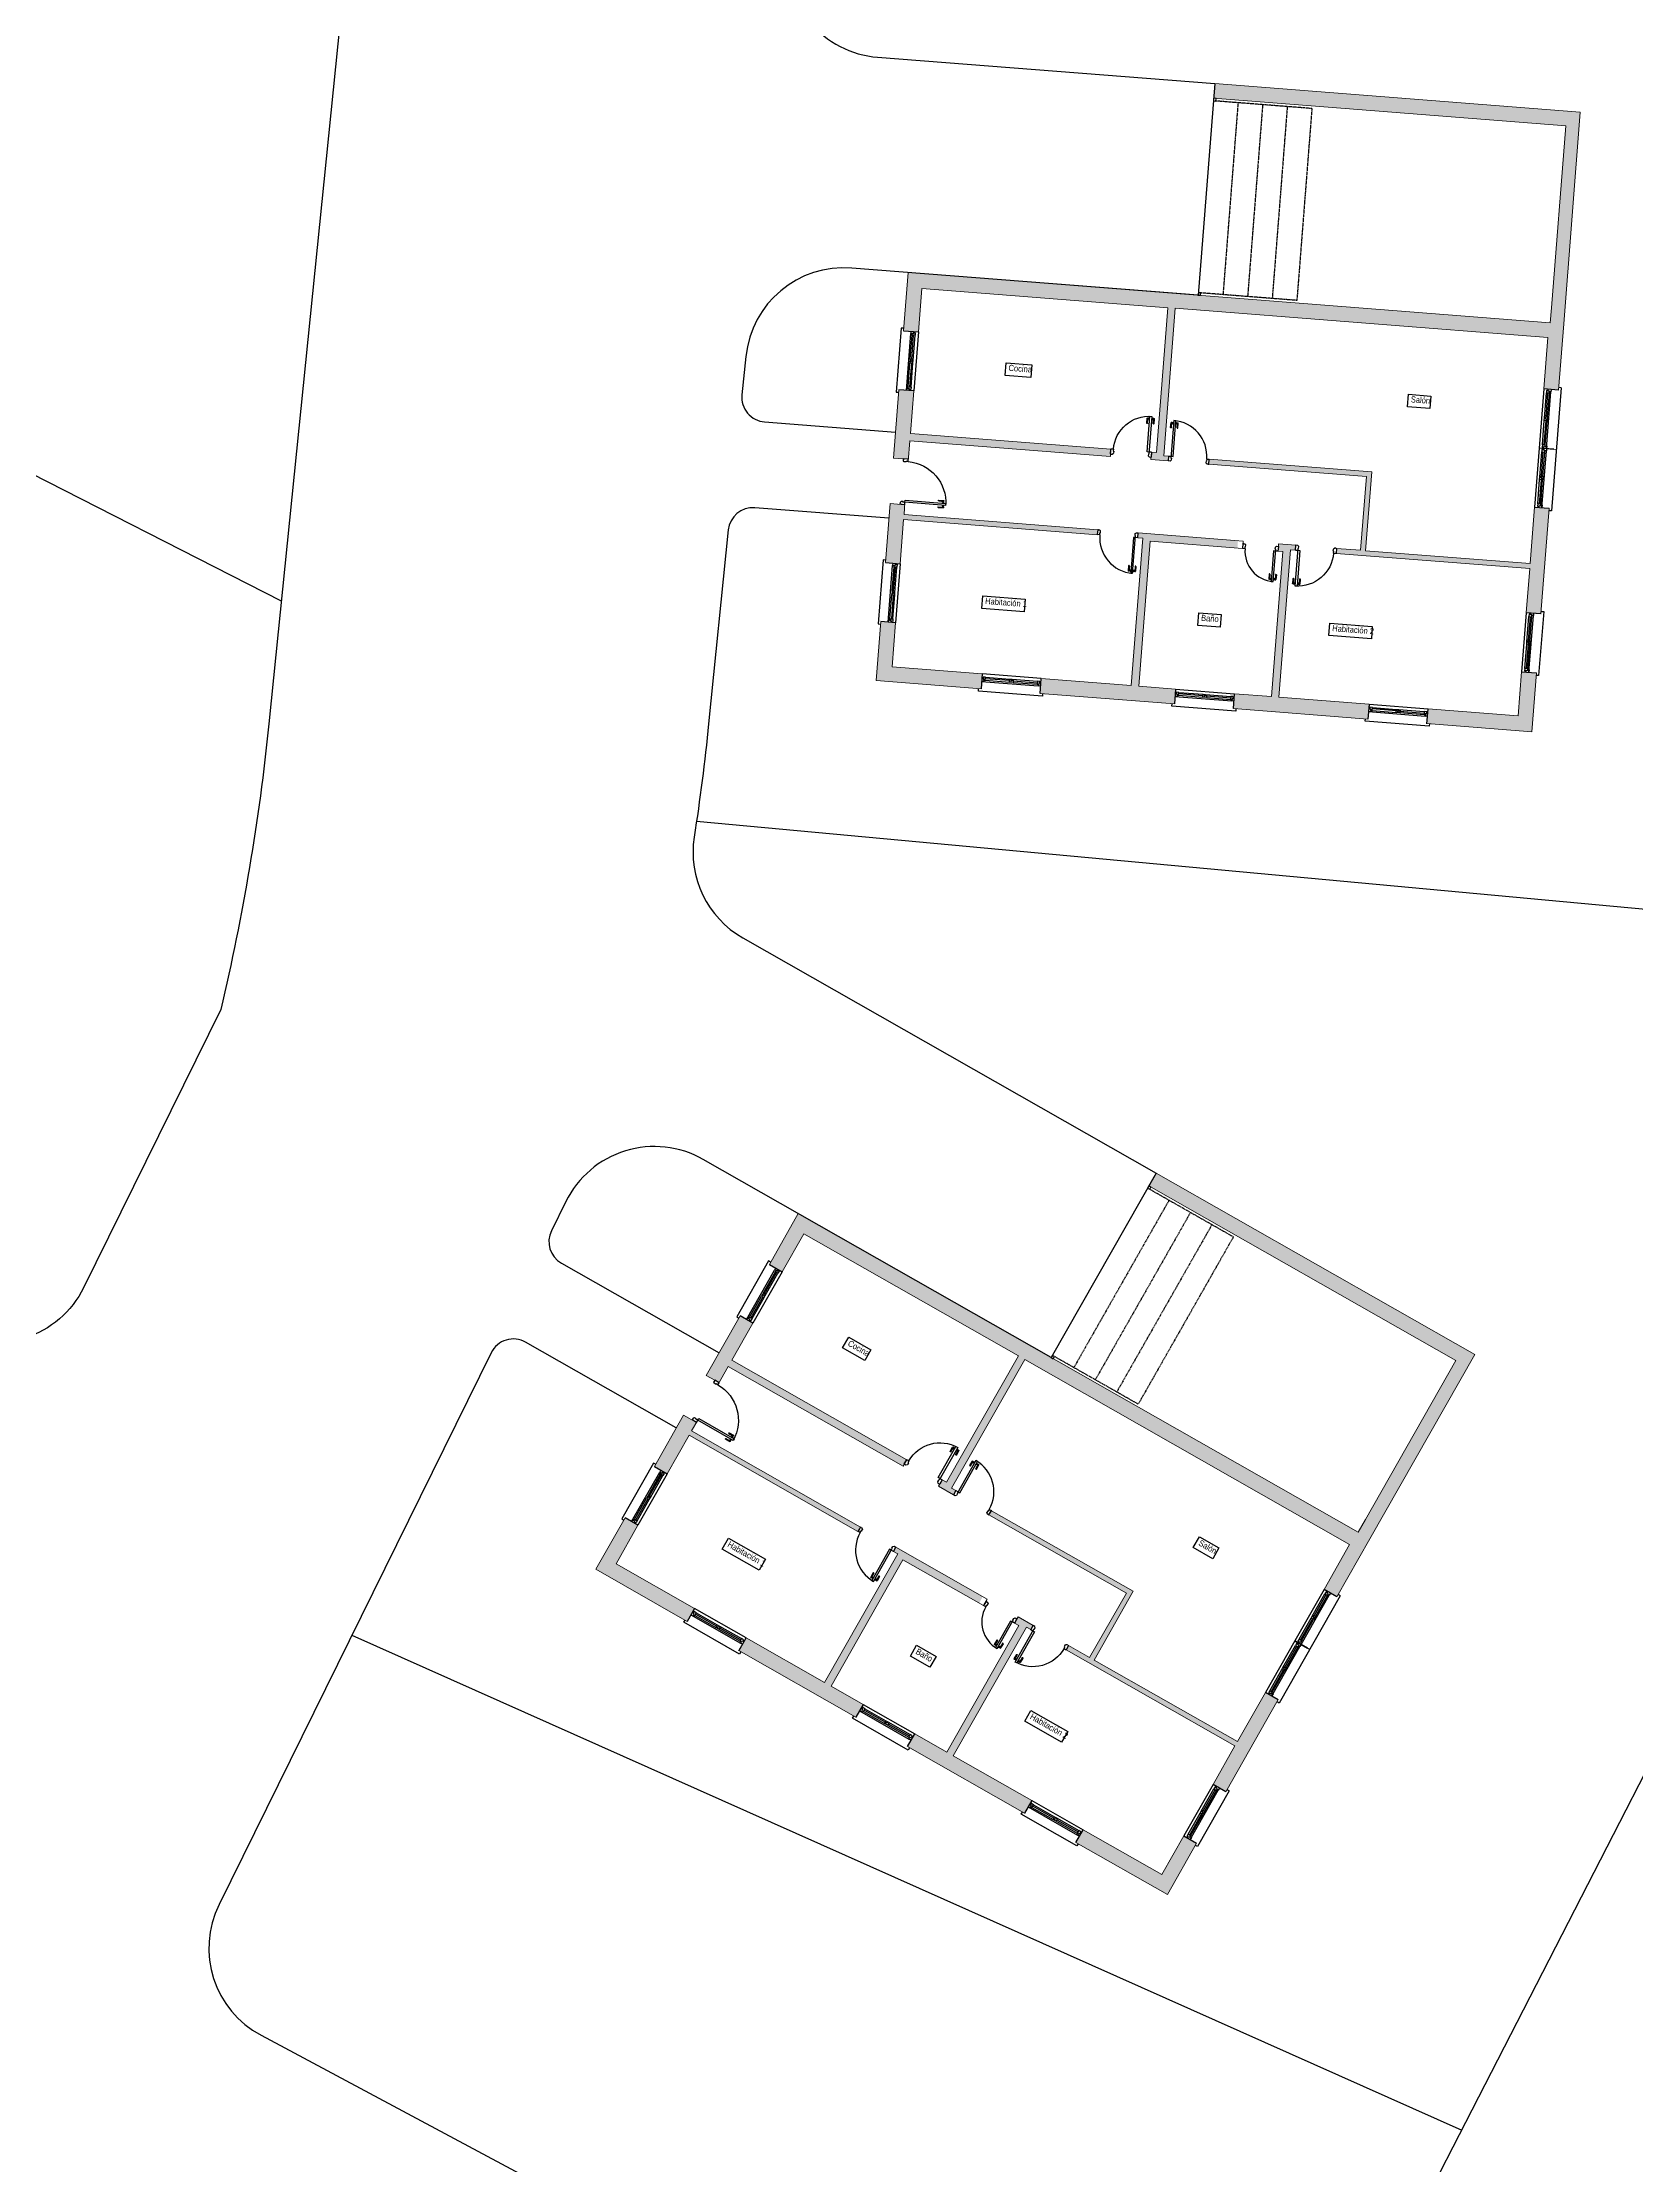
# Model space of a CAD drawing. Header units: millimetres. Extents: x 712192 to 1044287, y 40211 to 168571.
# Drawn here: x 750467 to 773580, y 68500 to 99280 of the extents above; entities that cross this region are included whole.
import ezdxf

# ---------------------------------------------------------------- set-up
doc = ezdxf.new("R2010")
doc.units = ezdxf.units.MM
doc.linetypes.add('ACAD_ISO10W100', pattern=[18, 12, -3, 0, -3])
for name, color, linetype in [('Aceras', 8, 'Continuous'), ('Carpinteria', 14, 'Continuous'), ('Cerramiento', 7, 'Continuous'), ('Cristal', 4, 'Continuous'), ('Fina', 2, 'Continuous'), ('Sombreado muros', 30, 'Continuous'), ('Textos', 5, 'Continuous')]:
    doc.layers.add(name, color=color, linetype=linetype)
for name, color, linetype, lineweight in [('Edificaciones', 6, 'Continuous', 18), ('Parcela', 1, 'Continuous', 30), ('Viales', 7, 'Continuous', 30)]:
    doc.layers.add(name, color=color, linetype=linetype, lineweight=lineweight)
doc.styles.add('basico', font='arial.ttf', dxfattribs={"width": 0.8})
pattern_1 = [(45, (270544.93, 3236.83), (-96.42192, 96.42192), []), (45, (270641.35, 3236.83), (-96.42192, 96.42192), [0, -136.361185])]

# ---------------------------------------------------------------- blocks, each defined once
blk = doc.blocks.new('p825')
at = {"layer": 'Carpinteria'}
for p, q in [((-0.054, 0.68), (-0.054, 0.78)), ((-0.039, 0.785), (-0.049, 0.785)), ((-0.044, 0.675), (-0.049, 0.675)), ((-0.039, 0.68), (-0.039, 0.785)), ((-0.007, 0.785), (-0.017, 0.785)), ((-0.017, 0.765), (-0.017, 0.785)), ((-0.007, 0.765), (-0.017, 0.765)), ((-0.007, 0.754), (-0.007, 0.796)), ((0, 0.796), (-0.007, 0.796)), ((0, 0.754), (-0.007, 0.754)), ((0.04, 0.825), (0, 0.825)), ((0, 0.825), (0, 0)), ((0.04, 0), (0.04, 0.825)), ((0.04, 0.796), (0.047, 0.796)), ((0.04, 0.754), (0.047, 0.754)), ((0.047, 0.754), (0.047, 0.796)), ((0.047, 0.785), (0.057, 0.785)), ((0.047, 0.765), (0.057, 0.765)), ((0.057, 0.765), (0.057, 0.785)), ((0.079, 0.785), (0.089, 0.785)), ((0.079, 0.68), (0.079, 0.785)), ((0.084, 0.675), (0.089, 0.675)), ((0.094, 0.68), (0.094, 0.78)), ((-0.05, 0), (0, 0)), ((0, 0), (0.04, 0)), ((0, 0), (0, -0.04)), ((0.825, 0), (0.875, 0)), ((0.825, 0), (0.825, -0.04)), ((-0.01, -0.1), (-0.05, -0.1)), ((0.01, -0.08), (-0.01, -0.1)), ((0, -0.04), (0.01, -0.04)), ((0.01, -0.04), (0.01, -0.05)), ((0.01, -0.05), (0.01, -0.06)), ((0.01, -0.06), (0.01, -0.08)), ((0.825, -0.04), (0.815, -0.04)), ((0.815, -0.04), (0.815, -0.05)), ((0.815, -0.05), (0.815, -0.06)), ((0.815, -0.06), (0.815, -0.08)), ((0.815, -0.08), (0.84, -0.1)), ((0.86, -0.1), (0.84, -0.1)), ((0.86, -0.1), (0.875, -0.1))]:
    blk.add_line(p, q, dxfattribs=at)
for centre, radius, start, end in [((-0.049, 0.78), 0.005, 90, 180), ((-0.049, 0.68), 0.005, 180, 270), ((-0.044, 0.68), 0.005, 270, 0), ((-0.028, 0.812), 0.0294, 248.0255, 291.9745), ((-0.028, 0.738), 0.0294, 68.0255, 111.9745), ((0, 0), 0.825, 0, 90), ((0.068, 0.812), 0.0294, 248.0255, 291.9745), ((0.068, 0.738), 0.0294, 68.0255, 111.9745), ((0.084, 0.68), 0.005, 180, 270), ((0.089, 0.78), 0.005, 0, 90), ((0.089, 0.68), 0.005, 270, 0)]:
    blk.add_arc(centre, radius, start, end, dxfattribs=at)
at = {"layer": 'Cerramiento'}
for p, q in [((-0.05, 0), (-0.05, -0.1)), ((0.875, 0), (0.875, -0.1))]:
    blk.add_line(p, q, dxfattribs=at)
blk = doc.blocks.new('p725')
at = {"layer": 'Carpinteria'}
for p, q in [((-0.054, 0.58), (-0.054, 0.68)), ((-0.039, 0.685), (-0.049, 0.685)), ((-0.044, 0.575), (-0.049, 0.575)), ((-0.039, 0.58), (-0.039, 0.685)), ((-0.007, 0.685), (-0.017, 0.685)), ((-0.017, 0.665), (-0.017, 0.685)), ((-0.007, 0.665), (-0.017, 0.665)), ((-0.007, 0.654), (-0.007, 0.696)), ((0, 0.696), (-0.007, 0.696)), ((0, 0.654), (-0.007, 0.654)), ((0.04, 0.725), (0, 0.725)), ((0, 0.725), (0, -0.04)), ((0.04, 0), (0.04, 0.725)), ((0.04, 0.696), (0.047, 0.696)), ((0.04, 0.654), (0.047, 0.654)), ((0.047, 0.654), (0.047, 0.696)), ((0.047, 0.685), (0.057, 0.685)), ((0.047, 0.665), (0.057, 0.665)), ((0.057, 0.665), (0.057, 0.685)), ((0.079, 0.685), (0.089, 0.685)), ((0.079, 0.58), (0.079, 0.685)), ((0.084, 0.575), (0.089, 0.575)), ((0.094, 0.58), (0.094, 0.68)), ((-0.05, 0), (0, 0)), ((0, 0), (0.04, 0)), ((0.725, 0), (0.775, 0)), ((0.725, 0), (0.725, -0.04)), ((-0.01, -0.1), (-0.05, -0.1)), ((0.01, -0.08), (-0.01, -0.1)), ((0, -0.04), (0.01, -0.04)), ((0.01, -0.04), (0.01, -0.08)), ((0.725, -0.04), (0.715, -0.04)), ((0.715, -0.04), (0.715, -0.08)), ((0.74, -0.1), (0.715, -0.08)), ((0.76, -0.1), (0.74, -0.1)), ((0.76, -0.1), (0.775, -0.1))]:
    blk.add_line(p, q, dxfattribs=at)
for centre, radius, start, end in [((-0.049, 0.68), 0.005, 90, 180), ((-0.049, 0.58), 0.005, 180, 270), ((-0.044, 0.58), 0.005, 270, 0), ((-0.028, 0.712), 0.0294, 248.0255, 291.9745), ((-0.028, 0.638), 0.0294, 68.0255, 111.9745), ((0, 0), 0.725, 0, 90), ((0.068, 0.712), 0.0294, 248.0255, 291.9745), ((0.068, 0.638), 0.0294, 68.0255, 111.9745), ((0.084, 0.58), 0.005, 180, 270), ((0.089, 0.68), 0.005, 0, 90), ((0.089, 0.58), 0.005, 270, 0)]:
    blk.add_arc(centre, radius, start, end, dxfattribs=at)
at = {"layer": 'Cerramiento'}
for p, q in [((-0.05, 0), (-0.05, -0.1)), ((0.775, -0.1), (0.775, 0))]:
    blk.add_line(p, q, dxfattribs=at)
blk = doc.blocks.new('ven2')
at = {"layer": 'Carpinteria'}
for p, q in [((0, 0.5), (0.04, 0.5)), ((0.04, 0.4), (0.03, 0.4)), ((0.03, 0.4), (0.03, 0.3)), ((0.04, 0.5), (0.04, 0.4)), ((1, 0.5), (0.04, 0.5)), ((0.06, 0.4), (0.04, 0.4)), ((0.06, 0.2), (0.06, 0.4)), ((0.47, 0.4), (0.06, 0.4)), ((0.47, 0.2), (0.47, 0.4)), ((0.47, 0.4), (0.53, 0.4)), ((0.51, 0.3), (0.51, 0.4)), ((0.53, 0.4), (0.53, 0.2)), ((0.94, 0.4), (0.53, 0.4)), ((0.96, 0.4), (0.94, 0.4)), ((0.94, 0.4), (0.94, 0.2)), ((0.96, 0.4), (0.96, 0.5)), ((0.96, 0.5), (1, 0.5)), ((0.97, 0.4), (0.96, 0.4)), ((0.97, 0.3), (0.97, 0.4)), ((0.03, 0.3), (0, 0.3)), ((0.02, 0.3), (0.02, 0.2)), ((0.02, 0.2), (0.06, 0.2)), ((0.49, 0.2), (0.06, 0.2)), ((0.49, 0.2), (0.49, 0.3)), ((0.49, 0.3), (0.51, 0.3)), ((0.53, 0.2), (0.49, 0.2)), ((0.94, 0.2), (0.53, 0.2)), ((0.94, 0.2), (0.98, 0.2)), ((1, 0.3), (0.97, 0.3)), ((0.98, 0.2), (0.98, 0.3))]:
    blk.add_line(p, q, dxfattribs=at)
at = {"layer": 'Cerramiento'}
for p, q in [((0, 1), (0, 0)), ((1, 0), (1, 1))]:
    blk.add_line(p, q, dxfattribs=at)
at = {"layer": 'Cristal'}
for p, q in [((0.47, 0.3), (0.06, 0.3)), ((0.53, 0.3), (0.94, 0.3))]:
    blk.add_line(p, q, dxfattribs=at)
blk = doc.blocks.new('p625')
at = {"layer": 'Carpinteria'}
for p, q in [((-0.054, 0.48), (-0.054, 0.58)), ((-0.039, 0.585), (-0.049, 0.585)), ((-0.044, 0.475), (-0.049, 0.475)), ((-0.039, 0.48), (-0.039, 0.585)), ((-0.017, 0.565), (-0.017, 0.585)), ((-0.007, 0.585), (-0.017, 0.585)), ((-0.007, 0.565), (-0.017, 0.565)), ((0, 0.596), (-0.007, 0.596)), ((-0.007, 0.554), (-0.007, 0.596)), ((0, 0.554), (-0.007, 0.554)), ((0.04, 0.625), (0, 0.625)), ((0, 0.625), (0, -0.04)), ((0.04, 0), (0.04, 0.625)), ((0.04, 0.596), (0.047, 0.596)), ((0.04, 0.554), (0.047, 0.554)), ((0.047, 0.554), (0.047, 0.596)), ((0.047, 0.585), (0.057, 0.585)), ((0.047, 0.565), (0.057, 0.565)), ((0.057, 0.565), (0.057, 0.585)), ((0.079, 0.48), (0.079, 0.585)), ((0.079, 0.585), (0.089, 0.585)), ((0.084, 0.475), (0.089, 0.475)), ((0.094, 0.48), (0.094, 0.58)), ((-0.05, 0), (0, 0)), ((0, 0), (0.04, 0)), ((0.625, 0), (0.675, 0)), ((0.625, 0), (0.625, -0.04)), ((-0.01, -0.1), (-0.05, -0.1)), ((0.01, -0.08), (-0.01, -0.1)), ((0, -0.04), (0.01, -0.04)), ((0.01, -0.04), (0.01, -0.08)), ((0.625, -0.04), (0.615, -0.04)), ((0.615, -0.04), (0.615, -0.08)), ((0.64, -0.1), (0.615, -0.08)), ((0.66, -0.1), (0.64, -0.1)), ((0.66, -0.1), (0.675, -0.1))]:
    blk.add_line(p, q, dxfattribs=at)
for centre, radius, start, end in [((-0.049, 0.58), 0.005, 90, 180), ((-0.049, 0.48), 0.005, 180, 270), ((-0.044, 0.48), 0.005, 270, 0), ((-0.028, 0.612), 0.0294, 248.0255, 291.9745), ((-0.028, 0.538), 0.0294, 68.0255, 111.9745), ((0, 0), 0.625, 0, 90), ((0.068, 0.612), 0.0294, 248.0255, 291.9745), ((0.068, 0.538), 0.0294, 68.0255, 111.9745), ((0.084, 0.48), 0.005, 180, 270), ((0.089, 0.58), 0.005, 0, 90), ((0.089, 0.48), 0.005, 270, 0)]:
    blk.add_arc(centre, radius, start, end, dxfattribs=at)
at = {"layer": 'Cerramiento'}
for p, q in [((-0.05, -0.1), (-0.05, 0)), ((0.675, -0.1), (0.675, 0))]:
    blk.add_line(p, q, dxfattribs=at)

msp = doc.modelspace()

# ---------------------------------------------------------------- hatches: boundary and pattern name
at = {"layer": 'Aceras'}
h = msp.add_hatch(dxfattribs=at)
h.set_pattern_fill('ANSI37', color=256, scale=71.580675)
h.set_pattern_definition([(45, (270544.93, 3236.83), (-160.7032, 160.7032), []), (135, (270544.93, 3236.83), (-160.7032, -160.7032), [])])
h.paths.add_polyline_path([(757552, 126920, 0.414214), (755563, 127297), (722138, 104533), (722944, 103350)])
h.paths.add_polyline_path([(787790, 143539), (799687, 138960, 0.414214), (798865, 140810), (788304, 144875, 0.319675), (777176, 142017), (764778, 133574, 0.414214), (764401, 131584), (778150, 140948, -0.325822)])
h.paths.add_polyline_path([(824260, 129503), (824297, 129905, 0.335762), (823386, 131373), (810355, 136388, 0.414214), (808504, 135566)])
h.paths.add_polyline_path([(833260, 127573, 0.414214), (831409, 126751), (836939, 124623), (836986, 124935, 0.351854), (836085, 126485)])
h.paths.add_polyline_path([(852012, 118821, -0.378204), (856528, 111652), (854208, 97365, 0.414214), (855850, 98548), (857942, 111422, 0.375958), (852475, 120177), (844825, 123121, 0.414214), (842975, 122299)])
h.paths.add_polyline_path([(854898, 92685, 0.421729), (853678, 94333), (850815, 76534, 0.416122), (852466, 77716)])
h.paths.add_polyline_path([(851021, 68815, 0.414214), (849837, 70458), (847818, 58027), (848044, 58026, 0.369067), (849463, 59228)])
at = {"layer": 'Sombreado muros'}
h = msp.add_hatch(dxfattribs=at)
h.set_pattern_fill('SACNCR', color=256, scale=57.26454)
h.set_pattern_definition(pattern_1)
h.paths.add_polyline_path([(763019, 95946), (762953, 95101), (763167, 95084), (763216, 95715), (766784, 95435), (766620, 93334), (766548, 93339), (766543, 93268), (766540, 93232), (766790, 93213), (766795, 93284), (766724, 93289), (766891, 95427), (772293, 95004), (772235, 94257), (772449, 94240), (772524, 95202), (772764, 98269), (767465, 98684), (767448, 98470), (767484, 98467), (772553, 98070), (772346, 95431), (772330, 95217)])
h.paths.add_polyline_path([(766897, 89905), (766362, 89947), (766526, 92048), (767793, 91949), (767801, 92056), (766356, 92169), (766351, 92098), (766422, 92093), (766255, 89955), (764949, 90057), (764932, 89843), (766880, 89691)])
h.paths.add_polyline_path([(764093, 90124), (762787, 90226), (762837, 90867), (762623, 90884), (762556, 90029), (764076, 89910)])
h.paths.add_polyline_path([(769702, 89685), (768396, 89787), (768563, 91925), (768634, 91919), (768640, 91991), (768390, 92010), (768382, 91903), (768453, 91898), (768289, 89796), (767753, 89838), (767737, 89624), (769685, 89471)])
h.paths.add_polyline_path([(772128, 90140), (771914, 90157), (771864, 89516), (770558, 89618), (770541, 89404), (772061, 89285)])
h.paths.add_polyline_path([(772315, 92527), (772101, 92544), (772037, 91725), (769652, 91912), (769741, 93053), (767384, 93238), (767379, 93166), (769664, 92988), (769580, 91917), (769229, 91945), (769223, 91873), (772031, 91654), (771981, 91013), (772195, 90996)])
h.paths.add_polyline_path([(763052, 93613), (763100, 94228), (762886, 94244), (762808, 93255), (763022, 93238), (763043, 93506), (765951, 93278), (765960, 93385)])
h.paths.add_polyline_path([(762954, 92364), (765762, 92144), (765768, 92216), (762960, 92435), (762971, 92578), (762757, 92595), (762690, 91740), (762904, 91723)])
h = msp.add_hatch(dxfattribs=at)
h.set_pattern_fill('SACNCR', color=256, scale=57.26454)
h.set_pattern_definition(pattern_1)
h.paths.add_polyline_path([(761426, 82301), (761007, 81565), (761194, 81459), (761507, 82008), (764617, 80238), (763575, 78406), (763512, 78441), (763459, 78348), (763677, 78224), (763712, 78286), (763650, 78322), (764711, 80185), (769420, 77505), (769049, 76853), (769236, 76747), (769713, 77585), (771235, 80259), (766615, 82889), (766509, 82702), (766540, 82684), (770959, 80169), (769649, 77868), (769543, 77682)])
h.paths.add_polyline_path([(768386, 75254), (768199, 75360), (767793, 74646), (765714, 75829), (766280, 76825), (764226, 77994), (764190, 77932), (766183, 76798), (765651, 75865), (765345, 76039), (765310, 75977), (767758, 74584), (767440, 74025), (767626, 73919)])
h.paths.add_polyline_path([(767202, 73173), (767015, 73279), (766697, 72720), (765559, 73368), (765452, 73182), (766778, 72428)])
h.paths.add_polyline_path([(763674, 74441), (764734, 76305), (764796, 76269), (764832, 76331), (764614, 76455), (764561, 76362), (764623, 76327), (763580, 74494), (763114, 74760), (763008, 74573), (764706, 73607), (764812, 73793)])
h.paths.add_polyline_path([(761901, 75450), (762944, 77283), (764048, 76654), (764101, 76747), (762841, 77464), (762806, 77402), (762868, 77367), (761807, 75503), (760669, 76151), (760563, 75965), (762261, 74998), (762367, 75185)])
h.paths.add_polyline_path([(759844, 79087), (762292, 77694), (762328, 77756), (759880, 79150), (759951, 79274), (759764, 79380), (759340, 78635), (759527, 78529)])
h.paths.add_polyline_path([(758784, 77224), (759102, 77782), (758915, 77889), (758491, 77144), (759816, 76389), (759922, 76576)])
h.paths.add_polyline_path([(760769, 80712), (760582, 80818), (760092, 79956), (760278, 79850), (760411, 80083), (762946, 78640), (762999, 78733), (760464, 80176)])

# ---------------------------------------------------------------- linework, layer by layer
at = {"layer": 'Carpinteria'}
for p, q in [((767448, 98470), (767445, 98434)), ((767445, 98434), (767481, 98431)), ((767484, 98467), (767448, 98470)), ((767481, 98431), (767484, 98467)), ((767228, 95652), (767225, 95616)), ((767225, 95616), (767260, 95614)), ((767263, 95649), (767228, 95652)), ((767260, 95614), (767263, 95649)), ((766509, 82702), (766491, 82671)), ((766491, 82671), (766522, 82653)), ((766540, 82684), (766509, 82702)), ((766522, 82653), (766540, 82684)), ((765111, 80246), (765093, 80215)), ((765093, 80215), (765124, 80197)), ((765142, 80228), (765111, 80246)), ((765124, 80197), (765142, 80228))]:
    msp.add_line(p, q, dxfattribs=at)
at = {"layer": 'Carpinteria', "linetype": 'ACAD_ISO10W100'}
for p, q in [((768873, 98322), (767481, 98431)), ((767802, 98406), (767584, 95624)), ((768159, 98378), (767941, 95596)), ((768516, 98350), (768298, 95568)), ((768873, 98322), (768655, 95540)), ((768655, 95540), (767263, 95649)), ((766802, 82494), (765422, 80069)), ((767735, 81963), (766522, 82653)), ((767113, 82317), (765733, 79892)), ((767424, 82140), (766044, 79715)), ((767735, 81963), (766355, 79538)), ((766355, 79538), (765142, 80228))]:
    msp.add_line(p, q, dxfattribs=at)
at = {"layer": 'Edificaciones'}
for p, q in [((763167, 95084), (763216, 95715)), ((766784, 95435), (766620, 93334)), ((766891, 95427), (766724, 93289)), ((772346, 95431), (772330, 95217)), ((762953, 95101), (763167, 95084)), ((762886, 94244), (763100, 94228)), ((772235, 94257), (772449, 94240)), ((763052, 93613), (765960, 93385)), ((763043, 93506), (765951, 93278)), ((765960, 93385), (765951, 93278)), ((766548, 93339), (766540, 93232)), ((766548, 93339), (766620, 93334)), ((766724, 93289), (766795, 93284)), ((766795, 93284), (766790, 93213)), ((772168, 93400), (772418, 93381)), ((763022, 93238), (762808, 93255)), ((766540, 93232), (766790, 93213)), ((767384, 93238), (767379, 93166)), ((767379, 93166), (769664, 92988)), ((767384, 93238), (769741, 93053)), ((769580, 91917), (769664, 92988)), ((769652, 91912), (769741, 93053)), ((762971, 92578), (762757, 92595)), ((762954, 92364), (765762, 92144)), ((762960, 92435), (765768, 92216)), ((772101, 92544), (772315, 92527)), ((765762, 92144), (765768, 92216)), ((766422, 92093), (766255, 89955)), ((766351, 92098), (766356, 92169)), ((766351, 92098), (766422, 92093)), ((766356, 92169), (767877, 92050)), ((766526, 92048), (766362, 89947)), ((766526, 92048), (767869, 91943)), ((767869, 91943), (767877, 92050)), ((762690, 91740), (762904, 91723)), ((768453, 91898), (768289, 89796)), ((768382, 91903), (768390, 92010)), ((768382, 91903), (768453, 91898)), ((768390, 92010), (768640, 91991)), ((768563, 91925), (768396, 89787)), ((768563, 91925), (768634, 91919)), ((768634, 91919), (768640, 91991)), ((769223, 91873), (769229, 91945)), ((769223, 91873), (772031, 91654)), ((769229, 91945), (769580, 91917)), ((769652, 91912), (772037, 91725)), ((762623, 90884), (762837, 90867)), ((762837, 90867), (762787, 90226)), ((771981, 91013), (772195, 90996)), ((762787, 90226), (764093, 90124)), ((764093, 90124), (764076, 89910)), ((764949, 90057), (764932, 89843)), ((764949, 90057), (766255, 89955)), ((766897, 89905), (766880, 89691)), ((771914, 90157), (772128, 90140)), ((767753, 89838), (767737, 89624)), ((769702, 89685), (769685, 89471)), ((770558, 89618), (770541, 89404)), ((761194, 81459), (761507, 82008)), ((761007, 81565), (761194, 81459)), ((760582, 80818), (760769, 80712)), ((760411, 80083), (762946, 78640)), ((760464, 80176), (762999, 78733)), ((764617, 80238), (763575, 78406)), ((764711, 80185), (763650, 78322)), ((760278, 79850), (760092, 79956)), ((759951, 79274), (759764, 79380)), ((759880, 79150), (762328, 77756)), ((759844, 79087), (762292, 77694)), ((759340, 78635), (759527, 78529)), ((762999, 78733), (762946, 78640)), ((763512, 78441), (763459, 78348)), ((763459, 78348), (763677, 78224)), ((763512, 78441), (763575, 78406)), ((763650, 78322), (763712, 78286)), ((763712, 78286), (763677, 78224)), ((758915, 77889), (759102, 77782)), ((764226, 77994), (764190, 77932)), ((764190, 77932), (766183, 76798)), ((764226, 77994), (766280, 76825)), ((759102, 77782), (758784, 77224)), ((762292, 77694), (762328, 77756)), ((769649, 77868), (769543, 77682)), ((762868, 77367), (761807, 75503)), ((762944, 77283), (761901, 75450)), ((762806, 77402), (762841, 77464)), ((762806, 77402), (762868, 77367)), ((762841, 77464), (764167, 76710)), ((762944, 77283), (764114, 76617)), ((758784, 77224), (759922, 76576)), ((764114, 76617), (764167, 76710)), ((765651, 75865), (766183, 76798)), ((765714, 75829), (766280, 76825)), ((769049, 76853), (769236, 76747)), ((759922, 76576), (759816, 76389)), ((764561, 76362), (764614, 76455)), ((764561, 76362), (764623, 76327)), ((764614, 76455), (764832, 76331)), ((760669, 76151), (760563, 75965)), ((760669, 76151), (761807, 75503)), ((764623, 76327), (763580, 74494)), ((764734, 76305), (763674, 74441)), ((764734, 76305), (764796, 76269)), ((764796, 76269), (764832, 76331)), ((765310, 75977), (765345, 76039)), ((765345, 76039), (765651, 75865)), ((768624, 76107), (768842, 75983)), ((765310, 75977), (767758, 74584)), ((765714, 75829), (767793, 74646)), ((762367, 75185), (762261, 74998)), ((768199, 75360), (768386, 75254)), ((763114, 74760), (763008, 74573)), ((767440, 74025), (767626, 73919)), ((764812, 73793), (764706, 73607)), ((765559, 73368), (765452, 73182)), ((767015, 73279), (767202, 73173))]:
    msp.add_line(p, q, dxfattribs=at)
for points in [[(772524, 95202), (772764, 98269), (767465, 98684), (767445, 98434)], [(772346, 95431), (772553, 98070), (767448, 98470)], [(772330, 95217), (763019, 95946), (762953, 95101)], [(766784, 95435), (763216, 95715)], [(772235, 94257), (772293, 95004), (766891, 95427)], [(772449, 94240), (772524, 95202)], [(762886, 94244), (762808, 93255)], [(763100, 94228), (763052, 93613)], [(763043, 93506), (763020, 93203)], [(762757, 92595), (762690, 91740)], [(762954, 92364), (762904, 91723)], [(762973, 92614), (762960, 92435)], [(772037, 91725), (772101, 92544)], [(772195, 90996), (772315, 92527)], [(771981, 91013), (772031, 91654)], [(762623, 90884), (762556, 90029), (764076, 89910)], [(766362, 89947), (766897, 89905)], [(770541, 89404), (772061, 89285), (772128, 90140)], [(770558, 89618), (771864, 89516), (771914, 90157)], [(764932, 89843), (766880, 89691)], [(767737, 89624), (769685, 89471)], [(767753, 89838), (768289, 89796)], [(768396, 89787), (769702, 89685)], [(769713, 77585), (771235, 80259), (766615, 82889), (766491, 82671)], [(769649, 77868), (770959, 80169), (766509, 82702)], [(769543, 77682), (761426, 82301), (761007, 81565)], [(764617, 80238), (761507, 82008)], [(760582, 80818), (760092, 79956)], [(760769, 80712), (760464, 80176)], [(760411, 80083), (760260, 79818)], [(769049, 76853), (769420, 77505), (764711, 80185)], [(759764, 79380), (759340, 78635)], [(759968, 79305), (759880, 79150)], [(759844, 79087), (759527, 78529)], [(758915, 77889), (758491, 77144), (759816, 76389)], [(769236, 76747), (769713, 77585)], [(760563, 75965), (762261, 74998)], [(761901, 75450), (762367, 75185)], [(767626, 73919), (768386, 75254)], [(767793, 74646), (768199, 75360)], [(763008, 74573), (764706, 73607)], [(763114, 74760), (763580, 74494)], [(767440, 74025), (767758, 74584)], [(763674, 74441), (764812, 73793)], [(765559, 73368), (766697, 72720), (767015, 73279)], [(765452, 73182), (766778, 72428), (767202, 73173)]]:
    msp.add_lwpolyline(points, dxfattribs=at)
at = {"layer": 'Fina'}
for p, q in [((762920, 95139), (762847, 94211)), ((762956, 95136), (762920, 95139)), ((763167, 95084), (763100, 94228)), ((762847, 94211), (762883, 94209)), ((772235, 94257), (772168, 93400)), ((772488, 94273), (772348, 92489)), ((772488, 94273), (772452, 94276)), ((772168, 93400), (772101, 92544)), ((772348, 92489), (772312, 92491)), ((762657, 91779), (762584, 90851)), ((762693, 91776), (762657, 91779)), ((762904, 91723), (762837, 90867)), ((762584, 90851), (762620, 90848)), ((771981, 91013), (771914, 90157)), ((772234, 91029), (772161, 90101)), ((772198, 91032), (772234, 91029)), ((764037, 89877), (764040, 89913)), ((764949, 90057), (764093, 90124)), ((766897, 89905), (767753, 89838)), ((772161, 90101), (772125, 90104)), ((764965, 89805), (764037, 89877)), ((764968, 89840), (764965, 89805)), ((766842, 89658), (766845, 89693)), ((767770, 89585), (766842, 89658)), ((767772, 89621), (767770, 89585)), ((769702, 89685), (770558, 89618)), ((769646, 89438), (769649, 89474)), ((770574, 89366), (769646, 89438)), ((770577, 89401), (770574, 89366)), ((760994, 81614), (760534, 80805)), ((761025, 81596), (760994, 81614)), ((761194, 81459), (760769, 80712)), ((760534, 80805), (760565, 80787)), ((759327, 78684), (758866, 77875)), ((759527, 78529), (759102, 77782)), ((759358, 78666), (759327, 78684)), ((758866, 77875), (758897, 77858)), ((769285, 76760), (768399, 75205)), ((769049, 76853), (768624, 76107)), ((769285, 76760), (769253, 76778)), ((759767, 76376), (759785, 76407)), ((760576, 75916), (759767, 76376)), ((760669, 76151), (759922, 76576)), ((768624, 76107), (768199, 75360)), ((760594, 75947), (760576, 75916)), ((762367, 75185), (763114, 74760)), ((768399, 75205), (768368, 75223)), ((762212, 74985), (762230, 75016)), ((763021, 74524), (762212, 74985)), ((763039, 74555), (763021, 74524)), ((767440, 74025), (767015, 73279)), ((767675, 73933), (767215, 73124)), ((767644, 73950), (767675, 73933)), ((764657, 73593), (764675, 73624)), ((765466, 73133), (764657, 73593)), ((764812, 73793), (765559, 73368)), ((765484, 73164), (765466, 73133)), ((767215, 73124), (767184, 73142))]:
    msp.add_line(p, q, dxfattribs=at)
at = {"layer": 'Parcela'}
for p, q in [((725975, 105415), (753930, 91184)), ((777204, 86385), (759950, 87985)), ((754954, 76187), (771047, 69013))]:
    msp.add_line(p, q, dxfattribs=at)
msp.add_lwpolyline([(852012, 118821), (787790, 143539, 0.325822), (778150, 140948), (722944, 103350), (732613, 68202), (724717, 65744), (724234, 63740, 0.180942), (725923, 49944, 0.177877), (732879, 43605, 0.071967), (742428, 41236, 0.049784), (752504, 41236, -0.049784), (756785, 41236), (776408, 79455), (778766, 99988), (832631, 93802)], format="xyb", dxfattribs=at)
at = {"layer": 'Textos'}
for points in [[(764442, 94636), (764812, 94607), (764798, 94425), (764427, 94454)], [(770275, 94179), (770599, 94154), (770584, 93972), (770260, 93998)], [(764103, 91256), (764717, 91207), (764703, 91026), (764089, 91074)], [(767234, 91011), (767558, 90985), (767544, 90804), (767220, 90829)], [(769134, 90862), (769749, 90814), (769735, 90632), (769120, 90680)], [(762157, 80511), (762480, 80327), (762390, 80169), (762067, 80353)], [(760413, 77596), (760949, 77291), (760859, 77133), (760323, 77437)], [(767242, 77617), (767525, 77456), (767435, 77298), (767152, 77459)], [(763142, 76042), (763425, 75881), (763335, 75723), (763052, 75884)], [(764799, 75099), (765335, 74794), (765245, 74636), (764709, 74941)]]:
    msp.add_lwpolyline(points, close=True, dxfattribs=at)
at = {"layer": 'Viales'}
for p, q in [((767465, 98684), (767225, 95616)), ((766615, 82889), (765093, 80215))]:
    msp.add_line(p, q, dxfattribs=at)
for points in [[(765522, 111990), (762800, 112253, 0.412874), (762409, 111933), (761265, 100638, 0.420935), (762577, 99066), (767465, 98684)], [(749770, 102231), (754646, 101946, -0.426736), (754981, 101552), (753750, 89402, -0.032827), (753053, 85259), (751064, 81227, -0.426638), (749093, 80604), (747105, 81692)], [(767225, 95616), (762202, 96009, 0.407524), (760666, 94727), (760609, 94171, 0.420935), (760937, 93778), (762838, 93630)], [(762740, 92381), (760795, 92533, 0.407524), (760411, 92212), (760126, 89402, -0.012919), (759917, 87760, 0.310997), (760623, 86299), (766615, 82889)], [(765093, 80215), (760048, 83086, 0.431636), (758056, 82475), (757847, 82053, 0.397003), (757991, 81583), (760277, 80282)], [(759658, 79194), (757473, 80437, 0.431636), (756975, 80284), (753028, 72283, 0.404636), (753637, 70388), (759444, 67281)]]:
    msp.add_lwpolyline(points, format="xyb", dxfattribs=at)

# ---------------------------------------------------------------- block references
at = {"layer": 'Cerramiento'}
for name, p, xscale, yscale, zscale, rotation in [('p725', (766513, 93342), -715.8067457142452, 715.8067457142453, 715.8067457142453, 355.5248368184681), ('p725', (766831, 93281), 715.8067457142452, 715.8067457142452, 715.8067457142452, 355.5248368184681), ('p825', (762973, 92614), -715.8067457142452, 715.8067457142453, 715.8067457142453, 265.5248368186406), ('p725', (766315, 92101), 715.8067457142452, 715.8067457142452, 715.8067457142452, 175.5248368184682), ('p625', (768346, 91906), 710.0802917653227, 710.0802917653227, 710.0802917653227, 175.5248368185321), ('p725', (768670, 91917), -715.8067457142452, 715.8067457142453, 715.8067457142453, 175.5248368184681), ('p825', (759968, 79305), -715.8067457142452, 715.8067457142453, 715.8067457142453, 240.3546690373274), ('p725', (763481, 78459), -715.8067457142453, 715.8067457142453, 715.8067457142453, 330.354669037155), ('p725', (763744, 78269), 715.8067457142453, 715.8067457142453, 715.8067457142453, 330.354669037155), ('p725', (762775, 77420), 715.8067457142452, 715.8067457142452, 715.8067457142452, 150.354669037155), ('p625', (764530, 76380), 710.0802917653225, 710.0802917653225, 710.0802917653225, 150.3546690372523), ('p725', (764828, 76251), -715.8067457142452, 715.8067457142453, 715.8067457142453, 150.354669037155)]:
    msp.add_blockref(name, p, dxfattribs=dict(at, xscale=xscale, yscale=yscale, zscale=zscale, rotation=rotation))
at = {"layer": 'Fina', "yscale": 214.7420237142814}
for p, xscale, zscale, rotation in [((763167, 95084), -858.9680948570942, 858.9680948570943, 85.52483681846822), ((772235, 94257), 858.9680948570943, 858.9680948570943, 265.5248368184682), ((772168, 93400), 858.9680948570943, 858.9680948570943, 265.5248368184682), ((762904, 91723), -858.9680948570942, 858.9680948570943, 85.52483681846822), ((771981, 91013), 858.9680948570943, 858.9680948570943, 265.5248368184682), ((764949, 90057), 858.9680948570942, 858.9680948570942, 175.5248368184682), ((767753, 89838), 858.9680948570942, 858.9680948570942, 175.5248368184682), ((770558, 89618), 858.9680948570942, 858.9680948570942, 175.5248368184682), ((761194, 81459), -858.9680948570943, 858.9680948570943, 60.35466903715499), ((759527, 78529), -858.9680948570943, 858.9680948570943, 60.35466903715499), ((769049, 76853), 858.9680948570945, 858.9680948570945, 240.354669037155), ((760669, 76151), 858.9680948570943, 858.9680948570943, 150.354669037155), ((768624, 76107), 858.9680948570945, 858.9680948570945, 240.354669037155), ((763114, 74760), 858.9680948570943, 858.9680948570943, 150.354669037155), ((767440, 74025), 858.9680948570945, 858.9680948570945, 240.354669037155), ((765559, 73368), 858.9680948570943, 858.9680948570943, 150.354669037155)]:
    msp.add_blockref('ven2', p, dxfattribs=dict(at, xscale=xscale, zscale=zscale, rotation=rotation))

# ---------------------------------------------------------------- texts
at = {"layer": 'Textos', "style": 'basico', "width": 0.8}
for s, height, rotation, p in [('Cocina', 89.5, 355.5248, (764472, 94520)), ('Salón', 89.5, 355.5248, (770305, 94063)), ('Habitación 1', 89.48, 355.5248, (764133, 91140)), ('Baño', 89.5, 355.5248, (767264, 90895)), ('Habitación 2', 89.48, 355.5248, (769165, 90746)), ('Cocina', 89.5, 330.3547, (762135, 80393)), ('Salón', 89.5, 330.3547, (767220, 77499)), ('Habitación 1', 89.48, 330.3547, (760391, 77478)), ('Baño', 89.5, 330.3547, (763120, 75924)), ('Habitación 2', 89.48, 330.3547, (764777, 74981))]:
    msp.add_text(s, height=height, rotation=rotation, dxfattribs=at).set_placement(p)

doc.saveas('drawing.dxf')
